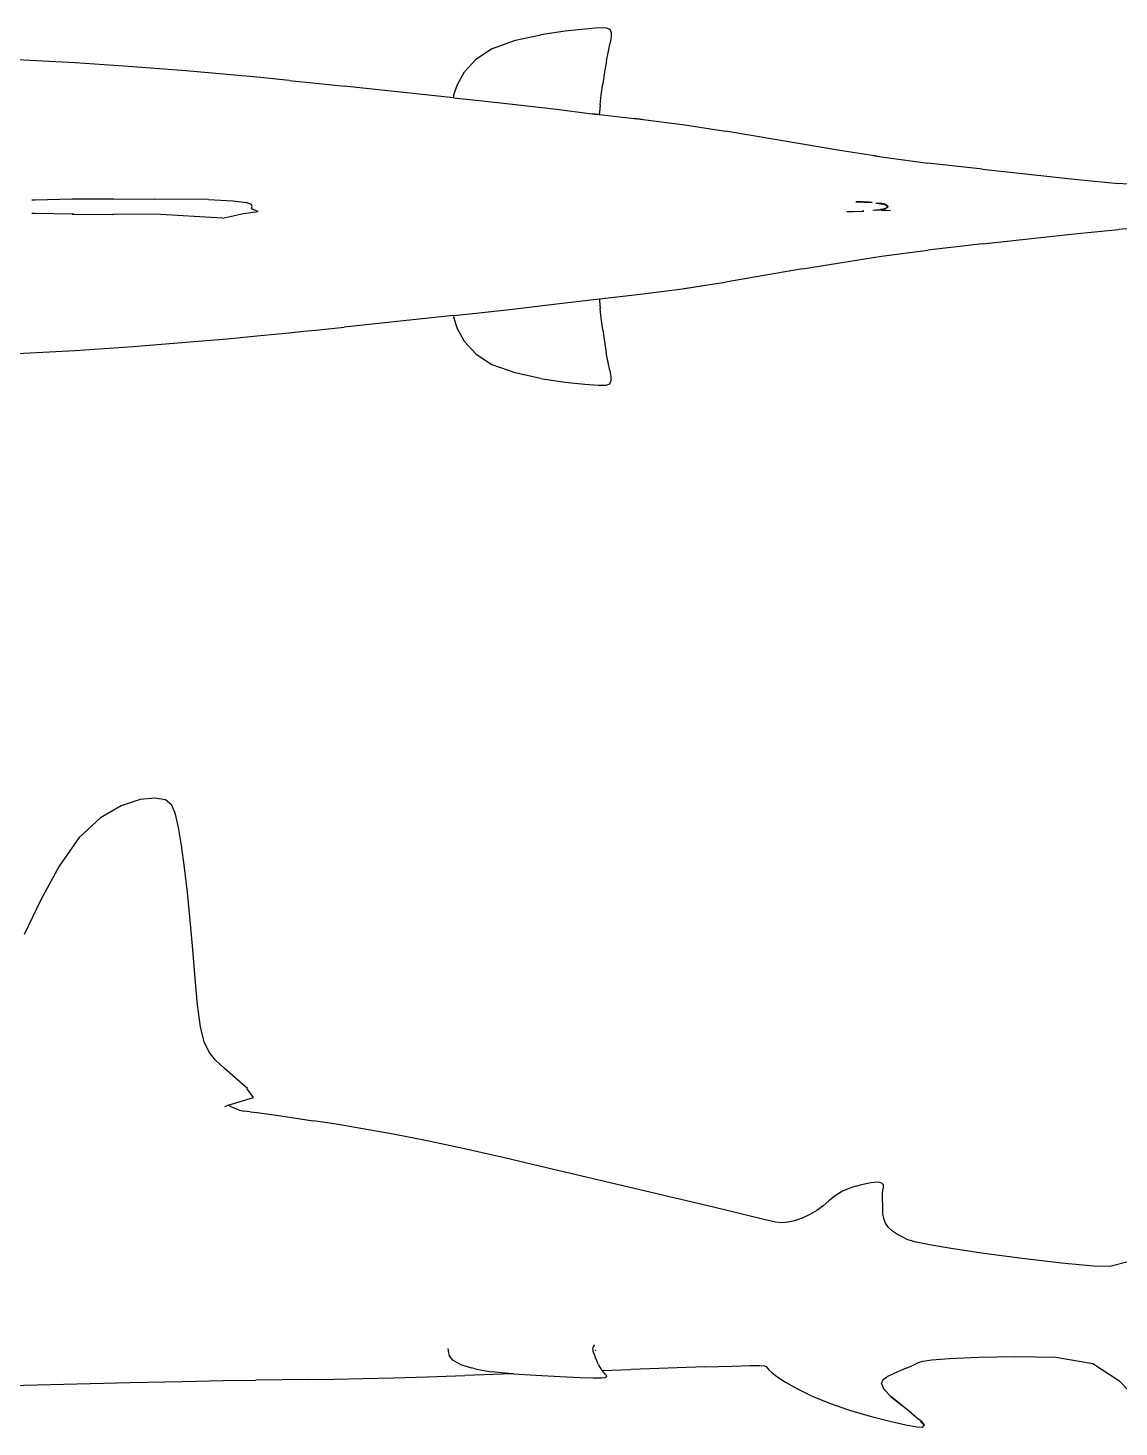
# Model space of a CAD drawing. Header units: centimetres. Extents: x 26222 to 197887, y -31190 to 57001.
# Drawn here: x 64053 to 112055, y -22370 to 39156 of the extents above; entities that cross this region are included whole.
import ezdxf

# ---------------------------------------------------------------- set-up
doc = ezdxf.new("R2010")
doc.units = ezdxf.units.CM
doc.layers.add('Edges', color=7, linetype='Continuous')

# ---------------------------------------------------------------- blocks, each defined once
blk = doc.blocks.new('shark pl')
at = {"layer": 'Edges'}
for p, q in [((85499, 38614), (86620, 38860)), ((87682, 39017), (86620, 38860)), ((88565, 39108), (87682, 39017)), ((89151, 39156), (88565, 39108)), ((89499, 39155), (89151, 39156)), ((89666, 39096), (89499, 39155)), ((89710, 38773), (89662, 38499)), ((89716, 38971), (89666, 39096)), ((89716, 38971), (89710, 38773)), ((84490, 38258), (83761, 37775)), ((84490, 38258), (85499, 38614)), ((89588, 38144), (89662, 38499)), ((66123, 37624), (63575, 37757)), ((68679, 37450), (66123, 37624)), ((83761, 37775), (83263, 37225)), ((89502, 37716), (89419, 37222)), ((89502, 37716), (89588, 38144)), ((70993, 37268), (68679, 37450)), ((72817, 37111), (70993, 37268)), ((74287, 36975), (72817, 37111)), ((75541, 36854), (74287, 36975)), ((82944, 36673), (83263, 37225)), ((89419, 37222), (89342, 36706)), ((75541, 36854), (76734, 36732)), ((76734, 36732), (77965, 36604)), ((82769, 36089), (77965, 36604)), ((82778, 36182), (82944, 36673)), ((89276, 36211), (89342, 36706)), ((82778, 36182), (82769, 36089)), ((82769, 36089), (83779, 35981)), ((83779, 35981), (85505, 35792)), ((85505, 35792), (87306, 35581)), ((89227, 35781), (89198, 35461)), ((89227, 35781), (89276, 36211)), ((87306, 35581), (88880, 35388)), ((89185, 35352), (88880, 35388)), ((88880, 35388), (89160, 35353)), ((89198, 35461), (89185, 35352)), ((89185, 35352), (89185, 35351)), ((89185, 35352), (90730, 35174)), ((90730, 35174), (91120, 35132)), ((91074, 35135), (90730, 35174)), ((91120, 35132), (92959, 34900)), ((92959, 34900), (94744, 34617)), ((98125, 34044), (94744, 34617)), ((99769, 33772), (98125, 34044)), ((101300, 33532), (99769, 33772)), ((101300, 33532), (101599, 33488)), ((101527, 33497), (101300, 33532)), ((101599, 33488), (103645, 33216)), ((106048, 32941), (103645, 33216)), ((106048, 32941), (110234, 32489)), ((110234, 32489), (112033, 32313)), ((115568, 32068), (112033, 32313)), ((64218, 31599), (64376, 31605)), ((64376, 31605), (65999, 31637)), ((65999, 31637), (66093, 31637)), ((66093, 31637), (67834, 31645)), ((67834, 31645), (69630, 31631)), ((72001, 31610), (69630, 31631)), ((72001, 31610), (73071, 31554)), ((73071, 31554), (73658, 31479)), ((73888, 31393), (73658, 31479)), ((73914, 31301), (73888, 31393)), ((100479, 31508), (100833, 31500)), ((100754, 31503), (100487, 31508)), ((100487, 31508), (100754, 31503)), ((100786, 31504), (100494, 31508)), ((100903, 31499), (100754, 31503)), ((100833, 31500), (100754, 31503)), ((100786, 31504), (101166, 31497)), ((100833, 31500), (100903, 31499)), ((101057, 31491), (100833, 31500)), ((100903, 31499), (101188, 31486)), ((100903, 31499), (101057, 31491)), ((101057, 31491), (101192, 31484)), ((101189, 31485), (101057, 31491)), ((101359, 31452), (101429, 31446)), ((101359, 31452), (101483, 31440)), ((101429, 31446), (101504, 31439)), ((101429, 31446), (101483, 31440)), ((101545, 31434), (101429, 31446)), ((101483, 31440), (101574, 31431)), ((101483, 31440), (101548, 31434)), ((101504, 31439), (101557, 31434)), ((101545, 31434), (101504, 31439)), ((101552, 31434), (101504, 31439)), ((101509, 31458), (101605, 31447)), ((101533, 31437), (101557, 31434)), ((101548, 31434), (101545, 31434)), ((101552, 31434), (101545, 31434)), ((101570, 31431), (101548, 31434)), ((101548, 31434), (101555, 31433)), ((101567, 31432), (101552, 31434)), ((101555, 31433), (101552, 31434)), ((101565, 31432), (101555, 31433)), ((101555, 31433), (101561, 31433)), ((101557, 31434), (101567, 31432)), ((101557, 31434), (101580, 31431)), ((101565, 31432), (101561, 31433)), ((101561, 31433), (101567, 31432)), ((101574, 31431), (101565, 31432)), ((101570, 31431), (101565, 31432)), ((101567, 31432), (101602, 31428)), ((101574, 31431), (101567, 31432)), ((101567, 31432), (101574, 31431)), ((101574, 31431), (101570, 31431)), ((101579, 31430), (101570, 31431)), ((101574, 31431), (101579, 31430)), ((101580, 31430), (101574, 31431)), ((101629, 31422), (101574, 31431)), ((101574, 31431), (101580, 31430)), ((101602, 31428), (101574, 31431)), ((101574, 31431), (101574, 31431)), ((101579, 31430), (101580, 31430)), ((101580, 31430), (101579, 31430)), ((101637, 31423), (101580, 31431)), ((101580, 31430), (101629, 31422)), ((101581, 31430), (101580, 31430)), ((101583, 31430), (101580, 31430)), ((101580, 31430), (101581, 31430)), ((101670, 31416), (101581, 31430)), ((101581, 31430), (101583, 31430)), ((101608, 31427), (101583, 31430)), ((101583, 31430), (101602, 31428)), ((101602, 31428), (101637, 31423)), ((101608, 31427), (101602, 31428)), ((101608, 31427), (101602, 31428)), ((101670, 31416), (101608, 31427)), ((101683, 31414), (101608, 31427)), ((101637, 31423), (101608, 31427)), ((101608, 31427), (101608, 31427)), ((101629, 31422), (101692, 31412)), ((101673, 31415), (101629, 31422)), ((101637, 31423), (101673, 31418)), ((101637, 31423), (101695, 31412)), ((101697, 31411), (101637, 31423)), ((101661, 31419), (101697, 31411)), ((101715, 31408), (101661, 31419)), ((101673, 31415), (101670, 31416)), ((101683, 31414), (101670, 31416)), ((101673, 31418), (101698, 31412)), ((101715, 31408), (101673, 31418)), ((101719, 31407), (101673, 31418)), ((101692, 31412), (101673, 31415)), ((101685, 31413), (101673, 31415)), ((101685, 31413), (101683, 31414)), ((101695, 31412), (101683, 31414)), ((101698, 31411), (101685, 31413)), ((101695, 31412), (101685, 31413)), ((101700, 31410), (101692, 31412)), ((101692, 31412), (101699, 31410)), ((101695, 31412), (101695, 31412)), ((101695, 31412), (101697, 31411)), ((101696, 31411), (101695, 31412)), ((101696, 31411), (101697, 31411)), ((101696, 31411), (101701, 31410)), ((101697, 31411), (101698, 31411)), ((101708, 31409), (101697, 31411)), ((101697, 31411), (101701, 31410)), ((101697, 31411), (101702, 31410)), ((101719, 31407), (101698, 31412)), ((101698, 31411), (101699, 31410)), ((101702, 31410), (101698, 31411)), ((101699, 31410), (101700, 31410)), ((101699, 31410), (101706, 31409)), ((101713, 31408), (101700, 31410)), ((101700, 31410), (101783, 31384)), ((101701, 31410), (101708, 31409)), ((101701, 31410), (101705, 31410)), ((101705, 31410), (101702, 31410)), ((101702, 31410), (101706, 31409)), ((101704, 31422), (101766, 31404)), ((101711, 31409), (101705, 31410)), ((101705, 31410), (101707, 31409)), ((101706, 31409), (101710, 31409)), ((101706, 31409), (101707, 31409)), ((101707, 31409), (101710, 31409)), ((101707, 31409), (101712, 31408)), ((101708, 31409), (101713, 31408)), ((101711, 31409), (101708, 31409)), ((101710, 31409), (101713, 31408)), ((101710, 31409), (101715, 31407)), ((101712, 31408), (101711, 31409)), ((101713, 31408), (101711, 31409)), ((101721, 31406), (101712, 31408)), ((101712, 31408), (101713, 31408)), ((101713, 31408), (101720, 31407)), ((101713, 31408), (101732, 31404)), ((101715, 31407), (101713, 31408)), ((101722, 31407), (101715, 31408)), ((101720, 31407), (101715, 31408)), ((101724, 31406), (101715, 31407)), ((101715, 31407), (101730, 31405)), ((101722, 31407), (101719, 31407)), ((101723, 31406), (101719, 31407)), ((101719, 31407), (101719, 31407)), ((101720, 31407), (101725, 31406)), ((101721, 31406), (101720, 31407)), ((101724, 31406), (101721, 31406)), ((101726, 31406), (101721, 31406)), ((101722, 31406), (101722, 31407)), ((101723, 31406), (101722, 31406)), ((101725, 31406), (101722, 31406)), ((101748, 31401), (101723, 31406)), ((101740, 31402), (101723, 31406)), ((101729, 31405), (101724, 31406)), ((101726, 31405), (101724, 31406)), ((101725, 31406), (101726, 31406)), ((101726, 31406), (101728, 31405)), ((101726, 31406), (101726, 31406)), ((101726, 31406), (101726, 31406)), ((101728, 31405), (101726, 31406)), ((101726, 31405), (101726, 31406)), ((101726, 31405), (101726, 31405)), ((101728, 31405), (101726, 31405)), ((101728, 31405), (101726, 31405)), ((101728, 31405), (101740, 31402)), ((101728, 31405), (101728, 31405)), ((101728, 31405), (101728, 31405)), ((101728, 31405), (101728, 31405)), ((101728, 31405), (101728, 31405)), ((101728, 31405), (101729, 31405)), ((101729, 31405), (101728, 31405)), ((101735, 31403), (101728, 31405)), ((101729, 31405), (101730, 31405)), ((101729, 31405), (101729, 31405)), ((101730, 31404), (101729, 31405)), ((101731, 31404), (101729, 31405)), ((101730, 31405), (101732, 31404)), ((101730, 31405), (101730, 31404)), ((101732, 31404), (101730, 31404)), ((101730, 31404), (101731, 31404)), ((101742, 31402), (101731, 31404)), ((101731, 31404), (101735, 31403)), ((101732, 31404), (101782, 31386)), ((101778, 31388), (101732, 31404)), ((101732, 31404), (101732, 31404)), ((101732, 31404), (101743, 31401)), ((101735, 31403), (101740, 31402)), ((101742, 31402), (101735, 31403)), ((101735, 31403), (101735, 31403)), ((101740, 31402), (101742, 31402)), ((101742, 31402), (101740, 31402)), ((101740, 31402), (101753, 31399)), ((101742, 31402), (101742, 31402)), ((101742, 31402), (101742, 31402)), ((101742, 31402), (101742, 31402)), ((101742, 31402), (101743, 31401)), ((101743, 31401), (101742, 31402)), ((101742, 31402), (101742, 31402)), ((101742, 31402), (101742, 31402)), ((101742, 31402), (101742, 31402)), ((101753, 31399), (101742, 31402)), ((101753, 31399), (101742, 31402)), ((101781, 31387), (101743, 31401)), ((101743, 31401), (101778, 31388)), ((101743, 31401), (101743, 31401)), ((101743, 31401), (101753, 31399)), ((101748, 31401), (101758, 31398)), ((101748, 31401), (101753, 31399)), ((101748, 31401), (101755, 31399)), ((101753, 31399), (101755, 31399)), ((101753, 31399), (101753, 31399)), ((101753, 31399), (101753, 31399)), ((101753, 31399), (101754, 31399)), ((101753, 31399), (101753, 31399)), ((101753, 31399), (101753, 31399)), ((101753, 31399), (101756, 31399)), ((101753, 31399), (101753, 31399)), ((101753, 31399), (101754, 31399)), ((101753, 31399), (101753, 31399)), ((101754, 31399), (101754, 31399)), ((101754, 31399), (101780, 31388)), ((101781, 31388), (101754, 31399)), ((101754, 31399), (101780, 31389)), ((101755, 31399), (101755, 31399)), ((101755, 31399), (101758, 31398)), ((101755, 31399), (101756, 31399)), ((101756, 31399), (101763, 31396)), ((101756, 31399), (101758, 31398)), ((101763, 31396), (101758, 31398)), ((101779, 31390), (101763, 31396)), ((101763, 31396), (101825, 31375)), ((101766, 31404), (101769, 31400)), ((101782, 31386), (101778, 31388)), ((101778, 31388), (101782, 31386)), ((101779, 31390), (101779, 31390)), ((101810, 31377), (101779, 31390)), ((101779, 31390), (101780, 31389)), ((101780, 31389), (101810, 31377)), ((101780, 31389), (101780, 31388)), ((101780, 31388), (101792, 31383)), ((101780, 31388), (101781, 31388)), ((101792, 31383), (101781, 31388)), ((101781, 31388), (101781, 31387)), ((101792, 31383), (101781, 31387)), ((101781, 31387), (101782, 31386)), ((101782, 31386), (101787, 31384)), ((101782, 31386), (101783, 31384)), ((101792, 31383), (101782, 31386)), ((101782, 31386), (101787, 31384)), ((101782, 31386), (101782, 31386)), ((101782, 31386), (101782, 31386)), ((101783, 31384), (101784, 31384)), ((101783, 31384), (101797, 31380)), ((101787, 31384), (101798, 31380)), ((101787, 31384), (101801, 31379)), ((101792, 31383), (101792, 31383)), ((101798, 31380), (101792, 31383)), ((101792, 31383), (101792, 31383)), ((101792, 31383), (101792, 31383)), ((101792, 31383), (101792, 31383)), ((101792, 31383), (101792, 31383)), ((101807, 31377), (101792, 31383)), ((101792, 31383), (101799, 31380)), ((101805, 31378), (101792, 31383)), ((101798, 31380), (101797, 31380)), ((101803, 31378), (101798, 31380)), ((101798, 31380), (101799, 31380)), ((101799, 31380), (101807, 31377)), ((101799, 31380), (101803, 31378)), ((64269, 31002), (64218, 31003)), ((64376, 30997), (64218, 31003)), ((65999, 30965), (64376, 30997)), ((66070, 30965), (65999, 30965)), ((65999, 30965), (66093, 30965)), ((66070, 30965), (66070, 30965)), ((66093, 30965), (67784, 30957)), ((66106, 30965), (66106, 30965)), ((67834, 30957), (67784, 30957)), ((69630, 30971), (67834, 30957)), ((72606, 30793), (69630, 30971)), ((72606, 30793), (73537, 30996)), ((73537, 30996), (74175, 31087)), ((73888, 31209), (73914, 31301)), ((74175, 31087), (73888, 31209)), ((100073, 31086), (100823, 31102)), ((100073, 31086), (100357, 31092)), ((100357, 31092), (100786, 31098)), ((100754, 31099), (100823, 31102)), ((100821, 31101), (100754, 31099)), ((100807, 31098), (100786, 31098)), ((100823, 31102), (100827, 31102)), ((100823, 31102), (100828, 31102)), ((101230, 31146), (101452, 31159)), ((101354, 31153), (101453, 31159)), ((101359, 31150), (101429, 31156)), ((101409, 31155), (101452, 31159)), ((101429, 31156), (101504, 31163)), ((101429, 31156), (101466, 31160)), ((101429, 31156), (101470, 31160)), ((101452, 31159), (101466, 31160)), ((101452, 31159), (101453, 31159)), ((101453, 31159), (101518, 31166)), ((101453, 31159), (101466, 31160)), ((101466, 31160), (101518, 31166)), ((101466, 31160), (101470, 31161)), ((101466, 31160), (101466, 31160)), ((101466, 31160), (101470, 31160)), ((101470, 31161), (101557, 31169)), ((101470, 31160), (101504, 31163)), ((101470, 31161), (101504, 31163)), ((101470, 31160), (101470, 31161)), ((101504, 31163), (101568, 31170)), ((101504, 31163), (101557, 31169)), ((101504, 31163), (101551, 31168)), ((101518, 31166), (101584, 31173)), ((101518, 31166), (101564, 31170)), ((101557, 31168), (101533, 31165)), ((101533, 31165), (101551, 31168)), ((101551, 31168), (101568, 31170)), ((101551, 31168), (101557, 31168)), ((101557, 31168), (101580, 31171)), ((101557, 31169), (101572, 31171)), ((101567, 31170), (101557, 31168)), ((101557, 31169), (101564, 31170)), ((101564, 31170), (101584, 31173)), ((101564, 31170), (101574, 31171)), ((101598, 31174), (101567, 31170)), ((101579, 31172), (101567, 31170)), ((101567, 31170), (101578, 31172)), ((101568, 31170), (101578, 31172)), ((101568, 31170), (101572, 31171)), ((101572, 31171), (101579, 31172)), ((101572, 31171), (101574, 31171)), ((101574, 31171), (101584, 31173)), ((101574, 31171), (101581, 31172)), ((101578, 31172), (101579, 31172)), ((101578, 31172), (101579, 31172)), ((101580, 31172), (101579, 31172)), ((101579, 31172), (101581, 31172)), ((101579, 31172), (101583, 31172)), ((101579, 31172), (101580, 31172)), ((101580, 31171), (101609, 31175)), ((101580, 31171), (101613, 31175)), ((101580, 31171), (101598, 31174)), ((101581, 31172), (101580, 31172)), ((101580, 31172), (101583, 31172)), ((101591, 31174), (101581, 31172)), ((101581, 31172), (101590, 31174)), ((101581, 31172), (101587, 31173)), ((101581, 31172), (101581, 31172)), ((101583, 31172), (101599, 31174)), ((101583, 31172), (101587, 31173)), ((102001, 31123), (101583, 31113)), ((101584, 31173), (101622, 31179)), ((101584, 31173), (101593, 31174)), ((101584, 31173), (101590, 31174)), ((101584, 31173), (101584, 31173)), ((101584, 31173), (101584, 31173)), ((101584, 31173), (101584, 31173)), ((101587, 31173), (101606, 31175)), ((101587, 31173), (101600, 31174)), ((101590, 31174), (101593, 31174)), ((101590, 31174), (101591, 31174)), ((101591, 31174), (101612, 31176)), ((101596, 31174), (101591, 31174)), ((101593, 31174), (101623, 31179)), ((101593, 31174), (101596, 31174)), ((101626, 31179), (101596, 31174)), ((101596, 31174), (101622, 31178)), ((101602, 31174), (101598, 31174)), ((101598, 31174), (101599, 31174)), ((101599, 31174), (101600, 31174)), ((101599, 31174), (101602, 31174)), ((101600, 31174), (101606, 31175)), ((101600, 31174), (101602, 31174)), ((101608, 31175), (101602, 31174)), ((101609, 31175), (101602, 31174)), ((101602, 31174), (101607, 31175)), ((101606, 31175), (101610, 31176)), ((101606, 31175), (101607, 31175)), ((101607, 31175), (101610, 31176)), ((101607, 31175), (101608, 31175)), ((101612, 31176), (101608, 31175)), ((101608, 31175), (101618, 31176)), ((101609, 31175), (101618, 31176)), ((101613, 31175), (101609, 31175)), ((101610, 31176), (101612, 31176)), ((101610, 31176), (101612, 31176)), ((101612, 31176), (101622, 31178)), ((101613, 31176), (101612, 31176)), ((101612, 31176), (101613, 31176)), ((101612, 31176), (101613, 31176)), ((101637, 31179), (101613, 31175)), ((101613, 31176), (101630, 31179)), ((101624, 31178), (101613, 31176)), ((101613, 31175), (101621, 31177)), ((101613, 31176), (101624, 31177)), ((101613, 31176), (101613, 31176)), ((101618, 31176), (101624, 31177)), ((101618, 31176), (101621, 31177)), ((101621, 31177), (101637, 31179)), ((101621, 31177), (101626, 31177)), ((101622, 31178), (101636, 31180)), ((101622, 31178), (101624, 31178)), ((101638, 31181), (101624, 31178)), ((101624, 31177), (101647, 31181)), ((101624, 31178), (101630, 31179)), ((101624, 31177), (101626, 31177)), ((101626, 31177), (101644, 31180)), ((101626, 31177), (101637, 31179)), ((101630, 31179), (101651, 31182)), ((101630, 31179), (101645, 31181)), ((101673, 31184), (101637, 31179)), ((101645, 31180), (101637, 31179)), ((101637, 31179), (101644, 31180)), ((101644, 31180), (101647, 31181)), ((101644, 31180), (101645, 31180)), ((101645, 31180), (101673, 31184)), ((101647, 31181), (101645, 31180)), ((101647, 31181), (101661, 31183)), ((101652, 31182), (101647, 31181)), ((101647, 31181), (101651, 31182)), ((101647, 31181), (101647, 31181)), ((101651, 31182), (101653, 31182)), ((101651, 31182), (101652, 31182)), ((101652, 31182), (101659, 31183)), ((101654, 31182), (101652, 31182)), ((101661, 31183), (101662, 31183)), ((101661, 31183), (101662, 31183)), ((101662, 31183), (101691, 31189)), ((101662, 31183), (101673, 31184)), ((101697, 31191), (101671, 31186)), ((101671, 31185), (101694, 31189)), ((101698, 31190), (101673, 31184)), ((101691, 31189), (101673, 31184)), ((101674, 31186), (101698, 31191)), ((101692, 31190), (101682, 31189)), ((101692, 31190), (101683, 31189)), ((101684, 31189), (101695, 31191)), ((101685, 31190), (101695, 31191)), ((101687, 31190), (101695, 31191)), ((101691, 31189), (101698, 31190)), ((101694, 31189), (101691, 31189)), ((101691, 31189), (101691, 31189)), ((101698, 31191), (101692, 31190)), ((101695, 31191), (101692, 31190)), ((101720, 31195), (101694, 31189)), ((101694, 31189), (101720, 31195)), ((101694, 31189), (101698, 31190)), ((101695, 31191), (101703, 31193)), ((101695, 31191), (101704, 31193)), ((101695, 31191), (101699, 31192)), ((101700, 31192), (101695, 31191)), ((101696, 31191), (101713, 31194)), ((101696, 31191), (101697, 31191)), ((101706, 31193), (101697, 31191)), ((101697, 31191), (101699, 31192)), ((101748, 31201), (101698, 31190)), ((101698, 31191), (101699, 31192)), ((101699, 31192), (101698, 31191)), ((101706, 31193), (101699, 31192)), ((101699, 31192), (101700, 31192)), ((101699, 31192), (101700, 31192)), ((101699, 31192), (101700, 31192)), ((101700, 31192), (101706, 31193)), ((101700, 31192), (101703, 31193)), ((101701, 31192), (101700, 31192)), ((101700, 31192), (101701, 31192)), ((101700, 31192), (101700, 31192)), ((101700, 31192), (101700, 31192)), ((101715, 31195), (101701, 31192)), ((101701, 31192), (101709, 31194)), ((101703, 31193), (101709, 31194)), ((101703, 31193), (101704, 31193)), ((101704, 31193), (101783, 31218)), ((101704, 31193), (101719, 31196)), ((101715, 31195), (101706, 31193)), ((101713, 31194), (101706, 31193)), ((101706, 31193), (101713, 31194)), ((101706, 31193), (101706, 31193)), ((101709, 31194), (101719, 31196)), ((101709, 31194), (101717, 31195)), ((101713, 31194), (101716, 31195)), ((101713, 31194), (101720, 31195)), ((101716, 31195), (101713, 31194)), ((101716, 31195), (101715, 31195)), ((101716, 31195), (101715, 31195)), ((101724, 31196), (101716, 31195)), ((101716, 31195), (101716, 31195)), ((101717, 31195), (101716, 31195)), ((101716, 31195), (101716, 31195)), ((101716, 31195), (101717, 31195)), ((101720, 31195), (101716, 31195)), ((101716, 31195), (101716, 31195)), ((101716, 31195), (101716, 31195)), ((101719, 31196), (101717, 31195)), ((101717, 31195), (101719, 31196)), ((101717, 31195), (101717, 31195)), ((101717, 31195), (101720, 31195)), ((101719, 31196), (101783, 31217)), ((101773, 31213), (101719, 31196)), ((101719, 31196), (101732, 31199)), ((101719, 31196), (101731, 31198)), ((101719, 31196), (101719, 31196)), ((101719, 31196), (101719, 31196)), ((101719, 31196), (101719, 31196)), ((101719, 31196), (101719, 31196)), ((101719, 31196), (101719, 31196)), ((101720, 31195), (101728, 31197)), ((101729, 31197), (101720, 31195)), ((101724, 31196), (101720, 31195)), ((101720, 31195), (101724, 31196)), ((101720, 31195), (101724, 31196)), ((101720, 31195), (101720, 31195)), ((101728, 31197), (101724, 31196)), ((101724, 31196), (101729, 31197)), ((101725, 31196), (101724, 31196)), ((101724, 31196), (101724, 31196)), ((101724, 31196), (101724, 31196)), ((101724, 31196), (101725, 31196)), ((101725, 31196), (101728, 31197)), ((101729, 31197), (101725, 31196)), ((101726, 31186), (101766, 31198)), ((101728, 31197), (101740, 31200)), ((101728, 31197), (101729, 31197)), ((101728, 31197), (101729, 31197)), ((101729, 31197), (101731, 31198)), ((101731, 31198), (101729, 31197)), ((101729, 31197), (101731, 31198)), ((101729, 31197), (101729, 31197)), ((101729, 31197), (101729, 31197)), ((101729, 31197), (101729, 31197)), ((101729, 31197), (101730, 31197)), ((101729, 31197), (101729, 31197)), ((101729, 31197), (101729, 31197)), ((101730, 31197), (101729, 31197)), ((101730, 31197), (101731, 31198)), ((101731, 31198), (101730, 31197)), ((101740, 31200), (101731, 31198)), ((101731, 31198), (101732, 31199)), ((101731, 31198), (101733, 31199)), ((101731, 31198), (101735, 31199)), ((101735, 31199), (101731, 31198)), ((101731, 31198), (101735, 31199)), ((101731, 31198), (101731, 31198)), ((101731, 31198), (101731, 31198)), ((101732, 31199), (101773, 31213)), ((101732, 31199), (101733, 31199)), ((101733, 31199), (101782, 31216)), ((101733, 31199), (101743, 31201)), ((101735, 31199), (101740, 31200)), ((101742, 31200), (101735, 31199)), ((101735, 31199), (101742, 31200)), ((101735, 31199), (101735, 31199)), ((101740, 31200), (101753, 31203)), ((101742, 31200), (101740, 31200)), ((101753, 31203), (101742, 31200)), ((101742, 31200), (101752, 31203)), ((101743, 31201), (101742, 31200)), ((101742, 31200), (101742, 31200)), ((101742, 31200), (101742, 31200)), ((101742, 31200), (101742, 31200)), ((101782, 31216), (101743, 31201)), ((101743, 31201), (101782, 31216)), ((101743, 31201), (101752, 31203)), ((101743, 31201), (101743, 31201)), ((101748, 31201), (101758, 31204)), ((101752, 31203), (101758, 31204)), ((101752, 31203), (101753, 31203)), ((101753, 31203), (101758, 31204)), ((101825, 31227), (101758, 31204)), ((101766, 31198), (101775, 31208)), ((101773, 31213), (101783, 31217)), ((101782, 31216), (101773, 31213)), ((101779, 31212), (101782, 31216)), ((101787, 31218), (101782, 31216)), ((101787, 31218), (101782, 31216)), ((101782, 31216), (101783, 31217)), ((101782, 31216), (101786, 31217)), ((101782, 31216), (101786, 31217)), ((101782, 31216), (101782, 31216)), ((101782, 31216), (101782, 31216)), ((101782, 31216), (101782, 31216)), ((101783, 31218), (101789, 31224)), ((101783, 31218), (101793, 31221)), ((101783, 31217), (101783, 31218)), ((101783, 31217), (101783, 31217)), ((101783, 31217), (101784, 31217)), ((101783, 31217), (101784, 31217)), ((101784, 31217), (101793, 31221)), ((101784, 31217), (101795, 31221)), ((101786, 31217), (101787, 31218)), ((101786, 31217), (101787, 31218)), ((101787, 31218), (101795, 31221)), ((101788, 31218), (101787, 31218)), ((101788, 31218), (101787, 31218)), ((101787, 31218), (101789, 31218)), ((101796, 31221), (101788, 31218)), ((101789, 31218), (101788, 31218)), ((101789, 31378), (101806, 31359)), ((101789, 31218), (101806, 31225)), ((101805, 31224), (101789, 31218)), ((101793, 31221), (101797, 31222)), ((101793, 31221), (101798, 31222)), ((101795, 31221), (101805, 31225)), ((101795, 31221), (101796, 31221)), ((101805, 31225), (101796, 31221)), ((101796, 31221), (101806, 31225)), ((101798, 31222), (101797, 31222)), ((101801, 31225), (101798, 31222)), ((101798, 31222), (101804, 31225)), ((101833, 31353), (101801, 31377)), ((101808, 31377), (101805, 31378)), ((101805, 31377), (101810, 31375)), ((101805, 31377), (101809, 31376)), ((101809, 31376), (101805, 31377)), ((101805, 31224), (101809, 31226)), ((101806, 31225), (101805, 31224)), ((101805, 31224), (101806, 31225)), ((101806, 31225), (101809, 31226)), ((101806, 31225), (101809, 31226)), ((101807, 31225), (101806, 31225)), ((101806, 31225), (101806, 31225)), ((101806, 31225), (101806, 31225)), ((101806, 31225), (101807, 31225)), ((101806, 31225), (101806, 31225)), ((101806, 31225), (101806, 31225)), ((101809, 31342), (101809, 31337)), ((101809, 31226), (101811, 31227)), ((101809, 31226), (101810, 31227)), ((101810, 31227), (101809, 31226)), ((101809, 31226), (101810, 31227)), ((101810, 31227), (101809, 31226)), ((101809, 31226), (101810, 31227)), ((101809, 31226), (101809, 31226)), ((101810, 31227), (101811, 31228)), ((101811, 31227), (101810, 31227)), ((101810, 31227), (101810, 31227)), ((101810, 31227), (101811, 31227)), ((101810, 31227), (101810, 31227)), ((101810, 31227), (101810, 31227)), ((101810, 31227), (101810, 31227)), ((101810, 31227), (101811, 31227)), ((101811, 31227), (101810, 31227)), ((101810, 31227), (101810, 31227)), ((101813, 31373), (101811, 31375)), ((101812, 31374), (101811, 31375)), ((101812, 31374), (101811, 31374)), ((101813, 31373), (101811, 31374)), ((101811, 31227), (101814, 31228)), ((101811, 31227), (101814, 31228)), ((101812, 31228), (101811, 31227)), ((101813, 31373), (101812, 31374)), ((101813, 31373), (101812, 31374)), ((101840, 31349), (101813, 31373)), ((101840, 31349), (101813, 31373)), ((101843, 31348), (101813, 31373)), ((101833, 31353), (101813, 31373)), ((101874, 31340), (101825, 31375)), ((101874, 31262), (101825, 31227)), ((101838, 31349), (101833, 31353)), ((101837, 31350), (101833, 31353)), ((101847, 31340), (101845, 31342)), ((101852, 31318), (101847, 31340)), ((101848, 31342), (101856, 31316)), ((101849, 31340), (101848, 31342)), ((101849, 31340), (101848, 31342)), ((101850, 31276), (101856, 31301)), ((101851, 31341), (101859, 31315)), ((101851, 31341), (101851, 31341)), ((101852, 31274), (101861, 31301)), ((101863, 31301), (101854, 31272)), ((101874, 31340), (101891, 31301)), ((101874, 31262), (101891, 31301)), ((110234, 30113), (112033, 30289)), ((113806, 30429), (112033, 30289)), ((106048, 29661), (103645, 29386)), ((106048, 29661), (110234, 30113)), ((99769, 28830), (101599, 29114)), ((101599, 29114), (103645, 29386)), ((98125, 28558), (94744, 27985)), ((98125, 28558), (99769, 28830)), ((91120, 27470), (92959, 27702)), ((92930, 27705), (94050, 27878)), ((92959, 27702), (94050, 27878)), ((94050, 27878), (94744, 27985)), ((87306, 27021), (89191, 27250)), ((89191, 27250), (89204, 27252)), ((89191, 27250), (89204, 27150)), ((89204, 27252), (91120, 27470)), ((89204, 27150), (89231, 26825)), ((82775, 26514), (77965, 25998)), ((82775, 26514), (83779, 26621)), ((82775, 26514), (82784, 26424)), ((83779, 26621), (85505, 26810)), ((85505, 26810), (87306, 27021)), ((89278, 26388), (89231, 26825)), ((76180, 25816), (76734, 25870)), ((76734, 25870), (77965, 25998)), ((82945, 25925), (82784, 26424)), ((83260, 25368), (82945, 25925)), ((89340, 25886), (89278, 26388)), ((89340, 25886), (89413, 25369)), ((68679, 25152), (70993, 25334)), ((70993, 25334), (72817, 25491)), ((72817, 25491), (74287, 25627)), ((74287, 25627), (75541, 25748)), ((75541, 25748), (76180, 25816)), ((75556, 25756), (76180, 25816)), ((83260, 25368), (83754, 24819)), ((89413, 25369), (89494, 24877)), ((63575, 24845), (66123, 24978)), ((66123, 24978), (68679, 25152)), ((83754, 24819), (84479, 24338)), ((89578, 24451), (89494, 24877)), ((85487, 23984), (84479, 24338)), ((89651, 24097), (89578, 24451)), ((89651, 24097), (89697, 23824)), ((86607, 23738), (85487, 23984)), ((86607, 23738), (87668, 23582)), ((87668, 23582), (88551, 23492)), ((88551, 23492), (89136, 23443)), ((89136, 23443), (89484, 23444)), ((89484, 23444), (89652, 23503)), ((89652, 23503), (89703, 23628)), ((89697, 23824), (89703, 23628))]:
    blk.add_line(p, q, dxfattribs=at)
blk = doc.blocks.new('shark rs')
at = {"layer": 'Edges'}
for p, q in [((-15462, 17905), (-16378, 17371)), ((-14633, 18173), (-15462, 17905)), ((-13960, 18238), (-14633, 18173)), ((-13515, 18163), (-13960, 18238)), ((-13237, 17934), (-13515, 18163)), ((-13067, 17533), (-13237, 17934)), ((-16378, 17371), (-17312, 16507)), ((-12946, 16946), (-13067, 17533)), ((-12814, 16156), (-12946, 16946)), ((-17312, 16507), (-18192, 15249)), ((-12678, 15194), (-12814, 16156)), ((-18192, 15249), (-19002, 13770)), ((-12545, 14092), (-12678, 15194)), ((-19002, 13770), (-19726, 12246)), ((-12422, 12879), (-12545, 14092)), ((-12315, 11587), (-12422, 12879)), ((-12214, 10311), (-12315, 11587)), ((-12104, 9146), (-12214, 10311)), ((-11974, 8185), (-12104, 9146)), ((-11812, 7524), (-11974, 8185)), ((-11598, 7066), (-11812, 7524)), ((-11312, 6713), (-11598, 7066)), ((-10936, 6368), (-11312, 6713)), ((-10449, 5933), (-10936, 6368)), ((-9906, 5469), (-10449, 5933)), ((-10753, 4731), (-9645, 5080)), ((-9920, 5461), (-9931, 5477)), ((-9920, 5461), (-9906, 5469)), ((-9645, 5080), (-9920, 5461)), ((-10895, 4686), (-10753, 4731)), ((-10587, 4644), (-10753, 4731)), ((-10274, 4524), (-10587, 4644)), ((-10274, 4524), (-10053, 4475)), ((-9794, 4442), (-10053, 4475)), ((-9794, 4442), (-9485, 4410)), ((-9485, 4410), (-9074, 4356)), ((-9074, 4356), (-8540, 4281)), ((-8540, 4281), (-7865, 4184)), ((-7865, 4184), (-7028, 4054)), ((-7865, 4184), (-7001, 4053)), ((-6008, 3898), (-7001, 4053)), ((-4834, 3702), (-6008, 3898)), ((-3494, 3462), (-4834, 3702)), ((-1998, 3169), (-3494, 3462)), ((-359, 2818), (-1998, 3169)), ((1397, 2420), (-359, 2818)), ((3247, 1987), (1397, 2420)), ((10654, 235), (3247, 1987)), ((17109, 1241), (16675, 1115)), ((17513, 1321), (17109, 1241)), ((17830, 1348), (17513, 1321)), ((18002, 1314), (17830, 1348)), ((18070, 1233), (18002, 1314)), ((18072, 1120), (18070, 1233)), ((15945, 749), (15673, 533)), ((16268, 948), (15945, 749)), ((16675, 1115), (16268, 948)), ((18037, 706), (18038, 851)), ((18040, 547), (18037, 706)), ((18038, 851), (18048, 988)), ((18048, 988), (18072, 1120)), ((11971, -80), (10654, 235)), ((15150, 104), (14831, -78)), ((15419, 313), (15150, 104)), ((15673, 533), (15419, 313)), ((18043, 371), (18040, 547)), ((18041, 172), (18043, 371)), ((18050, -39), (18041, 172)), ((12816, -287), (11971, -80)), ((13324, -402), (12816, -287)), ((13628, -439), (13324, -402)), ((13862, -415), (13628, -439)), ((14159, -343), (13862, -415)), ((14492, -229), (14159, -343)), ((14831, -78), (14492, -229)), ((18085, -251), (18050, -39)), ((18163, -455), (18085, -251)), ((18299, -639), (18163, -455)), ((18479, -804), (18299, -639)), ((18690, -950), (18479, -804)), ((18920, -1075), (18690, -950)), ((19153, -1181), (18920, -1075)), ((19509, -1286), (19153, -1181)), ((20106, -1408), (19509, -1286)), ((21061, -1567), (20106, -1408)), ((22493, -1780), (21061, -1567)), ((24183, -2008), (22493, -1780)), ((25910, -2208), (24183, -2008)), ((27313, -2340), (25910, -2208)), ((28031, -2361), (27313, -2340)), ((28847, -2150), (28031, -2361)), ((-1084, -5957), (-1075, -6049)), ((-1075, -6049), (-1075, -6048)), ((-1075, -6049), (-1070, -6094)), ((-1070, -6094), (-1036, -6279)), ((5317, -5876), (5289, -5937)), ((5308, -6097), (5289, -5937)), ((5356, -6237), (5308, -6097)), ((5351, -5801), (5317, -5876)), ((5317, -5876), (5363, -5864)), ((5407, -6058), (5396, -6033)), ((5407, -6058), (5411, -6064)), ((-875, -6470), (-1036, -6279)), ((-560, -6654), (-875, -6470)), ((-560, -6654), (-66, -6814)), ((5356, -6237), (5384, -6312)), ((5384, -6312), (5411, -6381)), ((5458, -6504), (5411, -6381)), ((5520, -6650), (5458, -6504)), ((5520, -6650), (5594, -6785)), ((10225, -6773), (11422, -6736)), ((11422, -6736), (12189, -6715)), ((12189, -6715), (12627, -6712)), ((12627, -6712), (12835, -6726)), ((12835, -6726), (12914, -6759)), ((12914, -6759), (12965, -6812)), ((19078, -6836), (19318, -6731)), ((19318, -6731), (19505, -6642)), ((19505, -6642), (19616, -6573)), ((19616, -6573), (19800, -6514)), ((19800, -6514), (20202, -6455)), ((20202, -6455), (20972, -6398)), ((20972, -6398), (22255, -6343)), ((22255, -6343), (23875, -6317)), ((23875, -6317), (25657, -6344)), ((25657, -6344), (27280, -6627)), ((27280, -6627), (28428, -7368)), ((-12766, -7409), (-10970, -7375)), ((-10970, -7375), (-9545, -7354)), ((-7238, -7328), (-9545, -7354)), ((-7238, -7328), (-6071, -7309)), ((-6071, -7309), (-4823, -7283)), ((-4823, -7283), (-3469, -7248)), ((-3469, -7248), (-1984, -7204)), ((-1984, -7204), (-342, -7148)), ((1759, -7071), (-342, -7148)), ((118, -6854), (-66, -6814)), ((118, -6854), (823, -6983)), ((1759, -7071), (823, -6983)), ((1803, -7075), (1759, -7071)), ((1803, -7075), (2787, -7137)), ((2787, -7137), (3848, -7196)), ((3848, -7196), (4731, -7235)), ((4731, -7235), (5317, -7255)), ((5317, -7255), (5664, -7256)), ((5594, -6785), (5675, -6906)), ((5664, -7256), (5832, -7240)), ((5692, -6927), (5675, -6906)), ((5692, -6927), (6961, -6882)), ((5759, -7005), (5692, -6927)), ((5831, -7087), (5759, -7005)), ((5831, -7087), (5878, -7154)), ((5832, -7240), (5883, -7205)), ((5878, -7154), (5883, -7205)), ((10225, -6773), (6961, -6882)), ((12965, -6812), (13032, -6895)), ((13032, -6895), (13159, -7022)), ((13159, -7022), (13391, -7202)), ((13391, -7202), (13770, -7448)), ((17991, -7498), (18064, -7323)), ((18064, -7323), (18262, -7185)), ((18262, -7185), (18528, -7068)), ((19078, -6836), (18528, -7068)), ((28428, -7368), (29479, -8453)), ((-22653, -7654), (-15076, -7463)), ((-15076, -7463), (-12766, -7409)), ((13770, -7448), (14289, -7739)), ((14289, -7739), (14937, -8053)), ((17990, -7497), (17991, -7498)), ((17991, -7498), (18090, -7745)), ((18420, -8084), (18090, -7745)), ((14937, -8053), (15707, -8370)), ((15707, -8370), (16588, -8669)), ((18849, -8444), (18395, -8069)), ((18420, -8084), (18853, -8447)), ((18849, -8444), (18853, -8447)), ((19305, -8801), (18853, -8447)), ((16588, -8669), (17496, -8935)), ((17496, -8935), (18348, -9156)), ((18348, -9156), (19059, -9319)), ((19305, -8801), (19662, -9096)), ((19703, -9133), (19662, -9096)), ((19702, -9143), (19700, -9142)), ((19824, -9288), (19702, -9143)), ((19703, -9133), (19863, -9323)), ((19059, -9319), (19545, -9409)), ((19545, -9409), (19812, -9417)), ((19812, -9417), (19862, -9332)), ((19862, -9332), (19860, -9329)), ((19863, -9323), (19862, -9332))]:
    blk.add_line(p, q, dxfattribs=at)

msp = doc.modelspace()

# ---------------------------------------------------------------- block references
for name, p in [('shark pl', (0, 0)), ('shark rs', (83616, -12953))]:
    msp.add_blockref(name, p)

doc.saveas('drawing.dxf')
